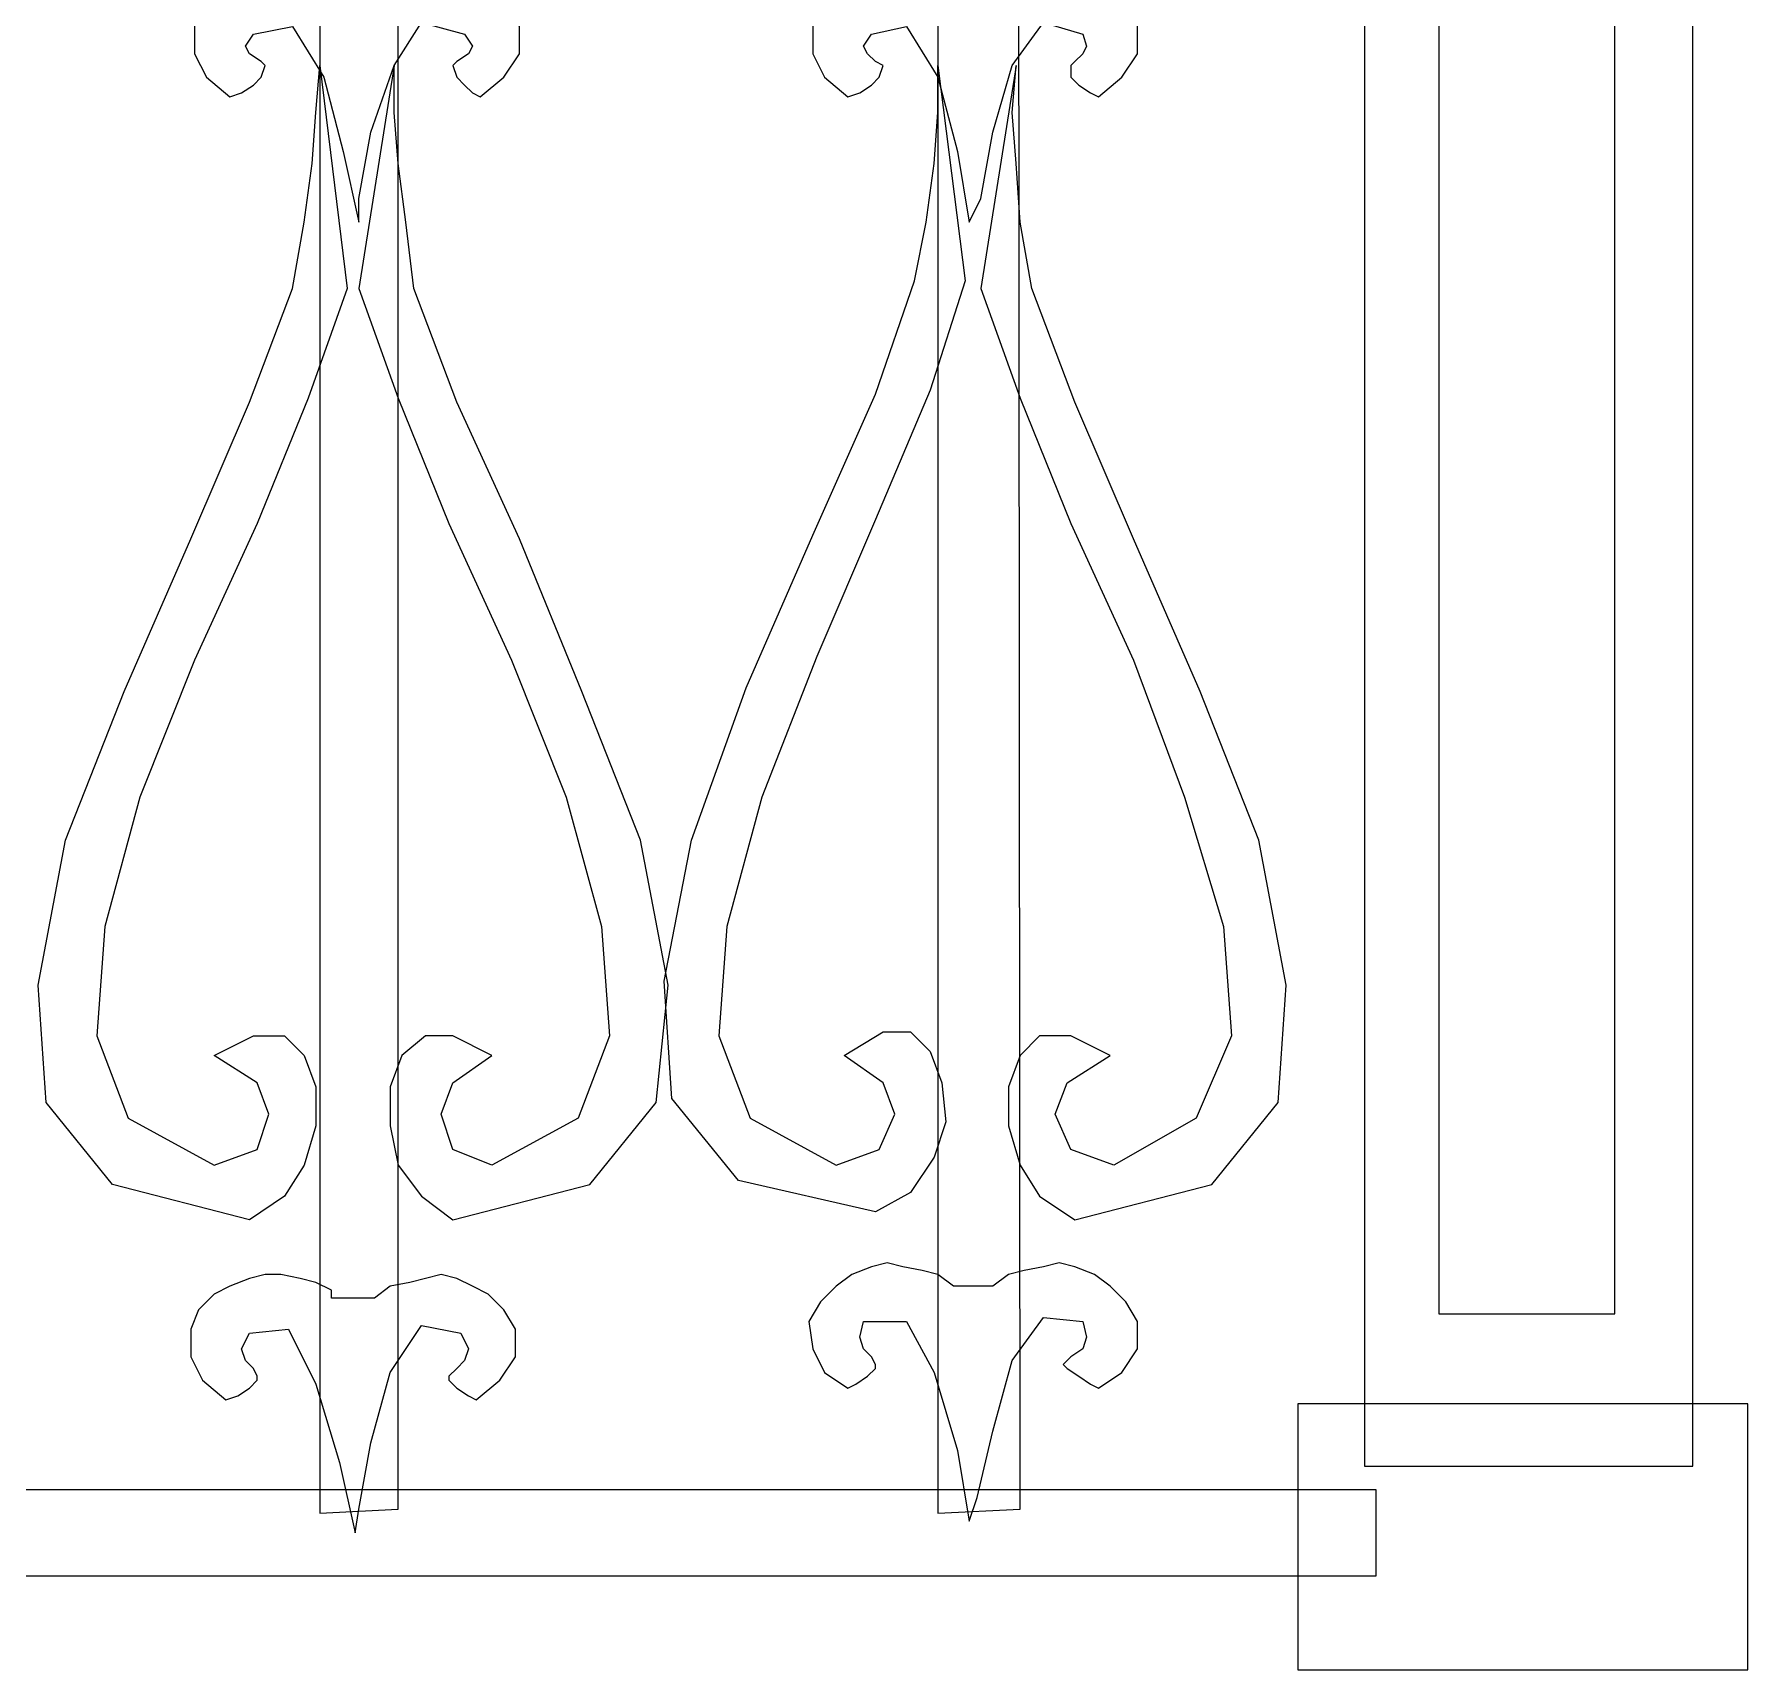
# Model space of a CAD drawing. Header units: centimetres. Extents: x -44.8 to 53, y -30.8 to 53.
# Drawn here: x 24.6 to 52.97, y -30.81 to -3.73 of the extents above; entities that cross this region are included whole.
import ezdxf

# ---------------------------------------------------------------- set-up
doc = ezdxf.new("R2010")
doc.units = ezdxf.units.CM
doc.header["$MEASUREMENT"] = 0
doc.layers.add('layer 1', color=7, linetype='Continuous')

msp = doc.modelspace()

# ---------------------------------------------------------------- linework, layer by layer
at = {"layer": 'layer 1', "color": 156}
for points, knots in [([(29.32729, -28.21475), (29.32729, -28.21475), (29.32729, 51.52764), (29.32729, 51.52764), (29.32729, 51.52764), (29.32729, 51.52764), (30.62286, 51.52764), (30.62286, 51.52764), (30.62286, 51.52764), (30.62286, 51.52764), (30.62286, -28.14997), (30.62286, -28.14997), (30.62286, -28.14997), (30.62286, -28.14997), (29.32729, -28.21475), (29.32729, -28.21475)], [0, 0, 0, 0, 0.25, 0.25, 0.25, 0.25, 0.5, 0.5, 0.5, 0.5, 0.75, 0.75, 0.75, 0.75, 1, 1, 1, 1]), ([(39.5623, -28.21475), (39.5623, -28.21475), (39.5623, 51.52764), (39.5623, 51.52764), (39.5623, 51.52764), (39.5623, 51.52764), (40.85787, 51.52764), (40.85787, 51.52764), (40.85787, 51.52764), (40.85787, 51.52764), (40.92265, -28.14997), (40.92265, -28.14997), (40.92265, -28.14997), (40.92265, -28.14997), (39.5623, -28.21475), (39.5623, -28.21475)], [0, 0, 0, 0, 0.25, 0.25, 0.25, 0.25, 0.5, 0.5, 0.5, 0.5, 0.75, 0.75, 0.75, 0.75, 1, 1, 1, 1]), ([(46.62316, 48.74216), (46.62316, 48.74216), (52.06456, 48.74216), (52.06456, 48.74216), (52.06456, 48.74216), (52.06456, 48.74216), (52.06456, -27.43741), (52.06456, -27.43741), (52.06456, -27.43741), (52.06456, -27.43741), (46.62316, -27.43741), (46.62316, -27.43741), (46.62316, -27.43741), (46.62316, -27.43741), (46.62316, 48.74216), (46.62316, 48.74216)], [0, 0, 0, 0, 0.25, 0.25, 0.25, 0.25, 0.5, 0.5, 0.5, 0.5, 0.75, 0.75, 0.75, 0.75, 1, 1, 1, 1]), ([(29.52162, -2.95112), (29.52162, -2.95112), (30.36374, -2.95112), (30.36374, -2.95112), (30.36374, -2.95112), (30.36374, -2.95112), (30.36374, -2.95112), (30.36374, -2.95112), (30.36374, -2.95112), (30.36374, -2.95112), (30.62286, -2.82156), (30.62286, -2.82156), (30.62286, -2.82156), (30.62286, -2.82156), (30.88197, -2.75678), (30.88197, -2.75678), (30.88197, -2.75678), (30.88197, -2.75678), (31.14109, -2.692), (31.14109, -2.692), (31.14109, -2.692), (31.14109, -2.692), (31.4002, -2.692), (31.4002, -2.692), (31.4002, -2.692), (31.4002, -2.692), (31.65932, -2.75678), (31.65932, -2.75678), (31.65932, -2.75678), (31.65932, -2.75678), (31.91843, -2.82156), (31.91843, -2.82156), (31.91843, -2.82156), (31.91843, -2.82156), (32.17754, -3.0159), (32.17754, -3.0159), (32.17754, -3.0159), (32.17754, -3.0159), (32.43666, -3.21023), (32.43666, -3.21023), (32.43666, -3.21023), (32.43666, -3.21023), (32.63099, -3.5989), (32.63099, -3.5989), (32.63099, -3.5989), (32.63099, -3.5989), (32.63099, -4.05235), (32.63099, -4.05235), (32.63099, -4.05235), (32.63099, -4.05235), (32.37188, -4.44103), (32.37188, -4.44103), (32.37188, -4.44103), (32.37188, -4.44103), (31.98321, -4.76492), (31.98321, -4.76492), (31.98321, -4.76492), (31.98321, -4.76492), (31.85365, -4.70014), (31.85365, -4.70014), (31.85365, -4.70014), (31.85365, -4.70014), (31.72409, -4.57058), (31.72409, -4.57058), (31.72409, -4.57058), (31.72409, -4.57058), (31.59454, -4.44103), (31.59454, -4.44103), (31.59454, -4.44103), (31.59454, -4.44103), (31.52976, -4.24669), (31.52976, -4.24669), (31.52976, -4.24669), (31.52976, -4.24669), (31.59454, -4.18191), (31.59454, -4.18191), (31.59454, -4.18191), (31.59454, -4.18191), (31.78887, -4.05235), (31.78887, -4.05235), (31.78887, -4.05235), (31.78887, -4.05235), (31.85365, -3.9228), (31.85365, -3.9228), (31.85365, -3.9228), (31.85365, -3.9228), (31.72409, -3.72846), (31.72409, -3.72846), (31.72409, -3.72846), (31.72409, -3.72846), (31.01153, -3.53413), (31.01153, -3.53413), (31.01153, -3.53413), (31.01153, -3.53413), (30.55808, -4.24669), (30.55808, -4.24669), (30.55808, -4.24669), (30.55808, -4.24669), (30.16941, -5.34792), (30.16941, -5.34792), (30.16941, -5.34792), (30.16941, -5.34792), (29.97507, -6.44916), (29.97507, -6.44916), (29.97507, -6.44916), (29.97507, -6.44916), (29.97507, -6.83783), (29.97507, -6.83783), (29.97507, -6.83783), (29.97507, -6.83783), (29.71596, -5.67182), (29.71596, -5.67182), (29.71596, -5.67182), (29.71596, -5.67182), (29.39207, -4.44103), (29.39207, -4.44103), (29.39207, -4.44103), (29.39207, -4.44103), (28.87384, -3.5989), (28.87384, -3.5989), (28.87384, -3.5989), (28.87384, -3.5989), (28.22605, -3.72846), (28.22605, -3.72846), (28.22605, -3.72846), (28.22605, -3.72846), (28.0965, -3.9228), (28.0965, -3.9228), (28.0965, -3.9228), (28.0965, -3.9228), (28.16127, -4.05235), (28.16127, -4.05235), (28.16127, -4.05235), (28.16127, -4.05235), (28.35561, -4.18191), (28.35561, -4.18191), (28.35561, -4.18191), (28.35561, -4.18191), (28.42039, -4.24669), (28.42039, -4.24669), (28.42039, -4.24669), (28.42039, -4.24669), (28.35561, -4.44103), (28.35561, -4.44103), (28.35561, -4.44103), (28.35561, -4.44103), (28.22605, -4.57058), (28.22605, -4.57058), (28.22605, -4.57058), (28.22605, -4.57058), (28.03172, -4.70014), (28.03172, -4.70014), (28.03172, -4.70014), (28.03172, -4.70014), (27.83738, -4.76492), (27.83738, -4.76492), (27.83738, -4.76492), (27.83738, -4.76492), (27.44871, -4.44103), (27.44871, -4.44103), (27.44871, -4.44103), (27.44871, -4.44103), (27.25437, -4.05235), (27.25437, -4.05235), (27.25437, -4.05235), (27.25437, -4.05235), (27.25437, -3.5989), (27.25437, -3.5989), (27.25437, -3.5989), (27.25437, -3.5989), (27.38393, -3.21023), (27.38393, -3.21023), (27.38393, -3.21023), (27.38393, -3.21023), (27.64305, -3.0159), (27.64305, -3.0159), (27.64305, -3.0159), (27.64305, -3.0159), (27.96694, -2.82156), (27.96694, -2.82156), (27.96694, -2.82156), (27.96694, -2.82156), (28.22605, -2.75678), (28.22605, -2.75678), (28.22605, -2.75678), (28.22605, -2.75678), (28.48517, -2.692), (28.48517, -2.692), (28.48517, -2.692), (28.48517, -2.692), (28.74428, -2.692), (28.74428, -2.692), (28.74428, -2.692), (28.74428, -2.692), (29.00339, -2.75678), (29.00339, -2.75678), (29.00339, -2.75678), (29.00339, -2.75678), (29.26251, -2.82156), (29.26251, -2.82156), (29.26251, -2.82156), (29.26251, -2.82156), (29.52162, -2.95112), (29.52162, -2.95112), (29.52162, -2.95112), (29.52162, -2.95112), (29.52162, -2.95112), (29.52162, -2.95112)], [0, 0, 0, 0, 0.01923077, 0.01923077, 0.01923077, 0.01923077, 0.03846154, 0.03846154, 0.03846154, 0.03846154, 0.05769231, 0.05769231, 0.05769231, 0.05769231, 0.07692308, 0.07692308, 0.07692308, 0.07692308, 0.09615385, 0.09615385, 0.09615385, 0.09615385, 0.11538462, 0.11538462, 0.11538462, 0.11538462, 0.13461538, 0.13461538, 0.13461538, 0.13461538, 0.15384615, 0.15384615, 0.15384615, 0.15384615, 0.17307692, 0.17307692, 0.17307692, 0.17307692, 0.19230769, 0.19230769, 0.19230769, 0.19230769, 0.21153846, 0.21153846, 0.21153846, 0.21153846, 0.23076923, 0.23076923, 0.23076923, 0.23076923, 0.25, 0.25, 0.25, 0.25, 0.26923077, 0.26923077, 0.26923077, 0.26923077, 0.28846154, 0.28846154, 0.28846154, 0.28846154, 0.30769231, 0.30769231, 0.30769231, 0.30769231, 0.32692308, 0.32692308, 0.32692308, 0.32692308, 0.34615385, 0.34615385, 0.34615385, 0.34615385, 0.36538462, 0.36538462, 0.36538462, 0.36538462, 0.38461538, 0.38461538, 0.38461538, 0.38461538, 0.40384615, 0.40384615, 0.40384615, 0.40384615, 0.42307692, 0.42307692, 0.42307692, 0.42307692, 0.44230769, 0.44230769, 0.44230769, 0.44230769, 0.46153846, 0.46153846, 0.46153846, 0.46153846, 0.48076923, 0.48076923, 0.48076923, 0.48076923, 0.5, 0.5, 0.5, 0.5, 0.51923077, 0.51923077, 0.51923077, 0.51923077, 0.53846154, 0.53846154, 0.53846154, 0.53846154, 0.55769231, 0.55769231, 0.55769231, 0.55769231, 0.57692308, 0.57692308, 0.57692308, 0.57692308, 0.59615385, 0.59615385, 0.59615385, 0.59615385, 0.61538462, 0.61538462, 0.61538462, 0.61538462, 0.63461538, 0.63461538, 0.63461538, 0.63461538, 0.65384615, 0.65384615, 0.65384615, 0.65384615, 0.67307692, 0.67307692, 0.67307692, 0.67307692, 0.69230769, 0.69230769, 0.69230769, 0.69230769, 0.71153846, 0.71153846, 0.71153846, 0.71153846, 0.73076923, 0.73076923, 0.73076923, 0.73076923, 0.75, 0.75, 0.75, 0.75, 0.76923077, 0.76923077, 0.76923077, 0.76923077, 0.78846154, 0.78846154, 0.78846154, 0.78846154, 0.80769231, 0.80769231, 0.80769231, 0.80769231, 0.82692308, 0.82692308, 0.82692308, 0.82692308, 0.84615385, 0.84615385, 0.84615385, 0.84615385, 0.86538462, 0.86538462, 0.86538462, 0.86538462, 0.88461538, 0.88461538, 0.88461538, 0.88461538, 0.90384615, 0.90384615, 0.90384615, 0.90384615, 0.92307692, 0.92307692, 0.92307692, 0.92307692, 0.94230769, 0.94230769, 0.94230769, 0.94230769, 0.96153846, 0.96153846, 0.96153846, 0.96153846, 0.98076923, 0.98076923, 0.98076923, 0.98076923, 1, 1, 1, 1]), ([(39.82141, -2.95112), (39.82141, -2.95112), (40.53398, -2.95112), (40.53398, -2.95112), (40.53398, -2.95112), (40.53398, -2.95112), (40.53398, -2.95112), (40.53398, -2.95112), (40.53398, -2.95112), (40.53398, -2.95112), (40.79309, -2.82156), (40.79309, -2.82156), (40.79309, -2.82156), (40.79309, -2.82156), (41.11698, -2.75678), (41.11698, -2.75678), (41.11698, -2.75678), (41.11698, -2.75678), (41.3761, -2.692), (41.3761, -2.692), (41.3761, -2.692), (41.3761, -2.692), (41.63521, -2.692), (41.63521, -2.692), (41.63521, -2.692), (41.63521, -2.692), (41.89433, -2.75678), (41.89433, -2.75678), (41.89433, -2.75678), (41.89433, -2.75678), (42.15344, -2.82156), (42.15344, -2.82156), (42.15344, -2.82156), (42.15344, -2.82156), (42.41255, -3.0159), (42.41255, -3.0159), (42.41255, -3.0159), (42.41255, -3.0159), (42.67167, -3.21023), (42.67167, -3.21023), (42.67167, -3.21023), (42.67167, -3.21023), (42.866, -3.5989), (42.866, -3.5989), (42.866, -3.5989), (42.866, -3.5989), (42.866, -4.05235), (42.866, -4.05235), (42.866, -4.05235), (42.866, -4.05235), (42.60689, -4.44103), (42.60689, -4.44103), (42.60689, -4.44103), (42.60689, -4.44103), (42.21822, -4.76492), (42.21822, -4.76492), (42.21822, -4.76492), (42.21822, -4.76492), (42.08866, -4.70014), (42.08866, -4.70014), (42.08866, -4.70014), (42.08866, -4.70014), (41.89433, -4.57058), (41.89433, -4.57058), (41.89433, -4.57058), (41.89433, -4.57058), (41.76477, -4.44103), (41.76477, -4.44103), (41.76477, -4.44103), (41.76477, -4.44103), (41.76477, -4.24669), (41.76477, -4.24669), (41.76477, -4.24669), (41.76477, -4.24669), (41.82955, -4.18191), (41.82955, -4.18191), (41.82955, -4.18191), (41.82955, -4.18191), (41.9591, -4.05235), (41.9591, -4.05235), (41.9591, -4.05235), (41.9591, -4.05235), (42.02388, -3.9228), (42.02388, -3.9228), (42.02388, -3.9228), (42.02388, -3.9228), (41.9591, -3.72846), (41.9591, -3.72846), (41.9591, -3.72846), (41.9591, -3.72846), (41.31132, -3.53413), (41.31132, -3.53413), (41.31132, -3.53413), (41.31132, -3.53413), (40.79309, -4.24669), (40.79309, -4.24669), (40.79309, -4.24669), (40.79309, -4.24669), (40.4692, -5.34792), (40.4692, -5.34792), (40.4692, -5.34792), (40.4692, -5.34792), (40.27486, -6.44916), (40.27486, -6.44916), (40.27486, -6.44916), (40.27486, -6.44916), (40.08053, -6.83783), (40.08053, -6.83783), (40.08053, -6.83783), (40.08053, -6.83783), (39.88619, -5.67182), (39.88619, -5.67182), (39.88619, -5.67182), (39.88619, -5.67182), (39.5623, -4.44103), (39.5623, -4.44103), (39.5623, -4.44103), (39.5623, -4.44103), (39.04407, -3.5989), (39.04407, -3.5989), (39.04407, -3.5989), (39.04407, -3.5989), (38.46106, -3.72846), (38.46106, -3.72846), (38.46106, -3.72846), (38.46106, -3.72846), (38.33151, -3.9228), (38.33151, -3.9228), (38.33151, -3.9228), (38.33151, -3.9228), (38.39628, -4.05235), (38.39628, -4.05235), (38.39628, -4.05235), (38.39628, -4.05235), (38.52584, -4.18191), (38.52584, -4.18191), (38.52584, -4.18191), (38.52584, -4.18191), (38.6554, -4.24669), (38.6554, -4.24669), (38.6554, -4.24669), (38.6554, -4.24669), (38.59062, -4.44103), (38.59062, -4.44103), (38.59062, -4.44103), (38.59062, -4.44103), (38.46106, -4.57058), (38.46106, -4.57058), (38.46106, -4.57058), (38.46106, -4.57058), (38.26673, -4.70014), (38.26673, -4.70014), (38.26673, -4.70014), (38.26673, -4.70014), (38.07239, -4.76492), (38.07239, -4.76492), (38.07239, -4.76492), (38.07239, -4.76492), (37.68372, -4.44103), (37.68372, -4.44103), (37.68372, -4.44103), (37.68372, -4.44103), (37.48938, -4.05235), (37.48938, -4.05235), (37.48938, -4.05235), (37.48938, -4.05235), (37.48938, -3.5989), (37.48938, -3.5989), (37.48938, -3.5989), (37.48938, -3.5989), (37.61894, -3.21023), (37.61894, -3.21023), (37.61894, -3.21023), (37.61894, -3.21023), (37.87806, -3.0159), (37.87806, -3.0159), (37.87806, -3.0159), (37.87806, -3.0159), (38.13717, -2.82156), (38.13717, -2.82156), (38.13717, -2.82156), (38.13717, -2.82156), (38.46106, -2.75678), (38.46106, -2.75678), (38.46106, -2.75678), (38.46106, -2.75678), (38.72018, -2.692), (38.72018, -2.692), (38.72018, -2.692), (38.72018, -2.692), (38.97929, -2.692), (38.97929, -2.692), (38.97929, -2.692), (38.97929, -2.692), (39.30318, -2.75678), (39.30318, -2.75678), (39.30318, -2.75678), (39.30318, -2.75678), (39.5623, -2.82156), (39.5623, -2.82156), (39.5623, -2.82156), (39.5623, -2.82156), (39.82141, -2.95112), (39.82141, -2.95112), (39.82141, -2.95112), (39.82141, -2.95112), (39.82141, -2.95112), (39.82141, -2.95112)], [0, 0, 0, 0, 0.01923077, 0.01923077, 0.01923077, 0.01923077, 0.03846154, 0.03846154, 0.03846154, 0.03846154, 0.05769231, 0.05769231, 0.05769231, 0.05769231, 0.07692308, 0.07692308, 0.07692308, 0.07692308, 0.09615385, 0.09615385, 0.09615385, 0.09615385, 0.11538462, 0.11538462, 0.11538462, 0.11538462, 0.13461538, 0.13461538, 0.13461538, 0.13461538, 0.15384615, 0.15384615, 0.15384615, 0.15384615, 0.17307692, 0.17307692, 0.17307692, 0.17307692, 0.19230769, 0.19230769, 0.19230769, 0.19230769, 0.21153846, 0.21153846, 0.21153846, 0.21153846, 0.23076923, 0.23076923, 0.23076923, 0.23076923, 0.25, 0.25, 0.25, 0.25, 0.26923077, 0.26923077, 0.26923077, 0.26923077, 0.28846154, 0.28846154, 0.28846154, 0.28846154, 0.30769231, 0.30769231, 0.30769231, 0.30769231, 0.32692308, 0.32692308, 0.32692308, 0.32692308, 0.34615385, 0.34615385, 0.34615385, 0.34615385, 0.36538462, 0.36538462, 0.36538462, 0.36538462, 0.38461538, 0.38461538, 0.38461538, 0.38461538, 0.40384615, 0.40384615, 0.40384615, 0.40384615, 0.42307692, 0.42307692, 0.42307692, 0.42307692, 0.44230769, 0.44230769, 0.44230769, 0.44230769, 0.46153846, 0.46153846, 0.46153846, 0.46153846, 0.48076923, 0.48076923, 0.48076923, 0.48076923, 0.5, 0.5, 0.5, 0.5, 0.51923077, 0.51923077, 0.51923077, 0.51923077, 0.53846154, 0.53846154, 0.53846154, 0.53846154, 0.55769231, 0.55769231, 0.55769231, 0.55769231, 0.57692308, 0.57692308, 0.57692308, 0.57692308, 0.59615385, 0.59615385, 0.59615385, 0.59615385, 0.61538462, 0.61538462, 0.61538462, 0.61538462, 0.63461538, 0.63461538, 0.63461538, 0.63461538, 0.65384615, 0.65384615, 0.65384615, 0.65384615, 0.67307692, 0.67307692, 0.67307692, 0.67307692, 0.69230769, 0.69230769, 0.69230769, 0.69230769, 0.71153846, 0.71153846, 0.71153846, 0.71153846, 0.73076923, 0.73076923, 0.73076923, 0.73076923, 0.75, 0.75, 0.75, 0.75, 0.76923077, 0.76923077, 0.76923077, 0.76923077, 0.78846154, 0.78846154, 0.78846154, 0.78846154, 0.80769231, 0.80769231, 0.80769231, 0.80769231, 0.82692308, 0.82692308, 0.82692308, 0.82692308, 0.84615385, 0.84615385, 0.84615385, 0.84615385, 0.86538462, 0.86538462, 0.86538462, 0.86538462, 0.88461538, 0.88461538, 0.88461538, 0.88461538, 0.90384615, 0.90384615, 0.90384615, 0.90384615, 0.92307692, 0.92307692, 0.92307692, 0.92307692, 0.94230769, 0.94230769, 0.94230769, 0.94230769, 0.96153846, 0.96153846, 0.96153846, 0.96153846, 0.98076923, 0.98076923, 0.98076923, 0.98076923, 1, 1, 1, 1]), ([(29.32729, -4.24669), (29.32729, -4.24669), (29.26251, -5.02403), (29.26251, -5.02403), (29.26251, -5.02403), (29.26251, -5.02403), (29.19773, -5.86615), (29.19773, -5.86615), (29.19773, -5.86615), (29.19773, -5.86615), (29.06817, -6.83783), (29.06817, -6.83783), (29.06817, -6.83783), (29.06817, -6.83783), (28.87384, -7.93907), (28.87384, -7.93907), (28.87384, -7.93907), (28.87384, -7.93907), (28.16127, -9.81764), (28.16127, -9.81764), (28.16127, -9.81764), (28.16127, -9.81764), (27.1896, -12.08489), (27.1896, -12.08489), (27.1896, -12.08489), (27.1896, -12.08489), (26.08836, -14.61126), (26.08836, -14.61126), (26.08836, -14.61126), (26.08836, -14.61126), (25.11668, -17.07284), (25.11668, -17.07284), (25.11668, -17.07284), (25.11668, -17.07284), (24.66323, -19.46965), (24.66323, -19.46965), (24.66323, -19.46965), (24.66323, -19.46965), (24.79279, -21.413), (24.79279, -21.413), (24.79279, -21.413), (24.79279, -21.413), (25.89402, -22.77335), (25.89402, -22.77335), (25.89402, -22.77335), (25.89402, -22.77335), (28.16127, -23.35636), (28.16127, -23.35636), (28.16127, -23.35636), (28.16127, -23.35636), (28.74428, -22.96769), (28.74428, -22.96769), (28.74428, -22.96769), (28.74428, -22.96769), (29.06817, -22.44946), (29.06817, -22.44946), (29.06817, -22.44946), (29.06817, -22.44946), (29.26251, -21.80168), (29.26251, -21.80168), (29.26251, -21.80168), (29.26251, -21.80168), (29.26251, -21.15389), (29.26251, -21.15389), (29.26251, -21.15389), (29.26251, -21.15389), (29.06817, -20.63566), (29.06817, -20.63566), (29.06817, -20.63566), (29.06817, -20.63566), (28.74428, -20.31177), (28.74428, -20.31177), (28.74428, -20.31177), (28.74428, -20.31177), (28.22605, -20.31177), (28.22605, -20.31177), (28.22605, -20.31177), (28.22605, -20.31177), (27.57827, -20.63566), (27.57827, -20.63566), (27.57827, -20.63566), (27.57827, -20.63566), (28.29083, -21.08911), (28.29083, -21.08911), (28.29083, -21.08911), (28.29083, -21.08911), (28.48517, -21.60734), (28.48517, -21.60734), (28.48517, -21.60734), (28.48517, -21.60734), (28.29083, -22.19035), (28.29083, -22.19035), (28.29083, -22.19035), (28.29083, -22.19035), (27.57827, -22.44946), (27.57827, -22.44946), (27.57827, -22.44946), (27.57827, -22.44946), (26.15314, -21.67212), (26.15314, -21.67212), (26.15314, -21.67212), (26.15314, -21.67212), (25.63491, -20.31177), (25.63491, -20.31177), (25.63491, -20.31177), (25.63491, -20.31177), (25.76447, -18.49797), (25.76447, -18.49797), (25.76447, -18.49797), (25.76447, -18.49797), (26.34747, -16.36028), (26.34747, -16.36028), (26.34747, -16.36028), (26.34747, -16.36028), (27.25437, -14.09303), (27.25437, -14.09303), (27.25437, -14.09303), (27.25437, -14.09303), (28.29083, -11.82578), (28.29083, -11.82578), (28.29083, -11.82578), (28.29083, -11.82578), (29.13295, -9.75287), (29.13295, -9.75287), (29.13295, -9.75287), (29.13295, -9.75287), (29.78074, -7.93907), (29.78074, -7.93907), (29.78074, -7.93907), (29.78074, -7.93907), (29.32729, -4.24669), (29.32729, -4.24669)], [0, 0, 0, 0, 0.03030303, 0.03030303, 0.03030303, 0.03030303, 0.06060606, 0.06060606, 0.06060606, 0.06060606, 0.09090909, 0.09090909, 0.09090909, 0.09090909, 0.12121212, 0.12121212, 0.12121212, 0.12121212, 0.15151515, 0.15151515, 0.15151515, 0.15151515, 0.18181818, 0.18181818, 0.18181818, 0.18181818, 0.21212121, 0.21212121, 0.21212121, 0.21212121, 0.24242424, 0.24242424, 0.24242424, 0.24242424, 0.27272727, 0.27272727, 0.27272727, 0.27272727, 0.3030303, 0.3030303, 0.3030303, 0.3030303, 0.33333333, 0.33333333, 0.33333333, 0.33333333, 0.36363636, 0.36363636, 0.36363636, 0.36363636, 0.39393939, 0.39393939, 0.39393939, 0.39393939, 0.42424242, 0.42424242, 0.42424242, 0.42424242, 0.45454545, 0.45454545, 0.45454545, 0.45454545, 0.48484848, 0.48484848, 0.48484848, 0.48484848, 0.51515152, 0.51515152, 0.51515152, 0.51515152, 0.54545455, 0.54545455, 0.54545455, 0.54545455, 0.57575758, 0.57575758, 0.57575758, 0.57575758, 0.60606061, 0.60606061, 0.60606061, 0.60606061, 0.63636364, 0.63636364, 0.63636364, 0.63636364, 0.66666667, 0.66666667, 0.66666667, 0.66666667, 0.6969697, 0.6969697, 0.6969697, 0.6969697, 0.72727273, 0.72727273, 0.72727273, 0.72727273, 0.75757576, 0.75757576, 0.75757576, 0.75757576, 0.78787879, 0.78787879, 0.78787879, 0.78787879, 0.81818182, 0.81818182, 0.81818182, 0.81818182, 0.84848485, 0.84848485, 0.84848485, 0.84848485, 0.87878788, 0.87878788, 0.87878788, 0.87878788, 0.90909091, 0.90909091, 0.90909091, 0.90909091, 0.93939394, 0.93939394, 0.93939394, 0.93939394, 0.96969697, 0.96969697, 0.96969697, 0.96969697, 1, 1, 1, 1]), ([(30.55808, -4.24669), (30.55808, -4.24669), (30.55808, -5.02403), (30.55808, -5.02403), (30.55808, -5.02403), (30.55808, -5.02403), (30.62286, -5.86615), (30.62286, -5.86615), (30.62286, -5.86615), (30.62286, -5.86615), (30.75242, -6.83783), (30.75242, -6.83783), (30.75242, -6.83783), (30.75242, -6.83783), (30.88197, -7.93907), (30.88197, -7.93907), (30.88197, -7.93907), (30.88197, -7.93907), (31.59454, -9.81764), (31.59454, -9.81764), (31.59454, -9.81764), (31.59454, -9.81764), (32.63099, -12.08489), (32.63099, -12.08489), (32.63099, -12.08489), (32.63099, -12.08489), (33.66745, -14.61126), (33.66745, -14.61126), (33.66745, -14.61126), (33.66745, -14.61126), (34.63913, -17.07284), (34.63913, -17.07284), (34.63913, -17.07284), (34.63913, -17.07284), (35.09258, -19.46965), (35.09258, -19.46965), (35.09258, -19.46965), (35.09258, -19.46965), (34.89824, -21.413), (34.89824, -21.413), (34.89824, -21.413), (34.89824, -21.413), (33.79701, -22.77335), (33.79701, -22.77335), (33.79701, -22.77335), (33.79701, -22.77335), (31.52976, -23.35636), (31.52976, -23.35636), (31.52976, -23.35636), (31.52976, -23.35636), (31.01153, -22.96769), (31.01153, -22.96769), (31.01153, -22.96769), (31.01153, -22.96769), (30.62286, -22.44946), (30.62286, -22.44946), (30.62286, -22.44946), (30.62286, -22.44946), (30.4933, -21.80168), (30.4933, -21.80168), (30.4933, -21.80168), (30.4933, -21.80168), (30.4933, -21.15389), (30.4933, -21.15389), (30.4933, -21.15389), (30.4933, -21.15389), (30.68764, -20.63566), (30.68764, -20.63566), (30.68764, -20.63566), (30.68764, -20.63566), (31.07631, -20.31177), (31.07631, -20.31177), (31.07631, -20.31177), (31.07631, -20.31177), (31.52976, -20.31177), (31.52976, -20.31177), (31.52976, -20.31177), (31.52976, -20.31177), (32.17754, -20.63566), (32.17754, -20.63566), (32.17754, -20.63566), (32.17754, -20.63566), (31.52976, -21.08911), (31.52976, -21.08911), (31.52976, -21.08911), (31.52976, -21.08911), (31.33542, -21.60734), (31.33542, -21.60734), (31.33542, -21.60734), (31.33542, -21.60734), (31.52976, -22.19035), (31.52976, -22.19035), (31.52976, -22.19035), (31.52976, -22.19035), (32.17754, -22.44946), (32.17754, -22.44946), (32.17754, -22.44946), (32.17754, -22.44946), (33.60267, -21.67212), (33.60267, -21.67212), (33.60267, -21.67212), (33.60267, -21.67212), (34.1209, -20.31177), (34.1209, -20.31177), (34.1209, -20.31177), (34.1209, -20.31177), (33.99134, -18.49797), (33.99134, -18.49797), (33.99134, -18.49797), (33.99134, -18.49797), (33.40834, -16.36028), (33.40834, -16.36028), (33.40834, -16.36028), (33.40834, -16.36028), (32.50144, -14.09303), (32.50144, -14.09303), (32.50144, -14.09303), (32.50144, -14.09303), (31.46498, -11.82578), (31.46498, -11.82578), (31.46498, -11.82578), (31.46498, -11.82578), (30.62286, -9.75287), (30.62286, -9.75287), (30.62286, -9.75287), (30.62286, -9.75287), (29.97507, -7.93907), (29.97507, -7.93907), (29.97507, -7.93907), (29.97507, -7.93907), (30.55808, -4.24669), (30.55808, -4.24669)], [0, 0, 0, 0, 0.03030303, 0.03030303, 0.03030303, 0.03030303, 0.06060606, 0.06060606, 0.06060606, 0.06060606, 0.09090909, 0.09090909, 0.09090909, 0.09090909, 0.12121212, 0.12121212, 0.12121212, 0.12121212, 0.15151515, 0.15151515, 0.15151515, 0.15151515, 0.18181818, 0.18181818, 0.18181818, 0.18181818, 0.21212121, 0.21212121, 0.21212121, 0.21212121, 0.24242424, 0.24242424, 0.24242424, 0.24242424, 0.27272727, 0.27272727, 0.27272727, 0.27272727, 0.3030303, 0.3030303, 0.3030303, 0.3030303, 0.33333333, 0.33333333, 0.33333333, 0.33333333, 0.36363636, 0.36363636, 0.36363636, 0.36363636, 0.39393939, 0.39393939, 0.39393939, 0.39393939, 0.42424242, 0.42424242, 0.42424242, 0.42424242, 0.45454545, 0.45454545, 0.45454545, 0.45454545, 0.48484848, 0.48484848, 0.48484848, 0.48484848, 0.51515152, 0.51515152, 0.51515152, 0.51515152, 0.54545455, 0.54545455, 0.54545455, 0.54545455, 0.57575758, 0.57575758, 0.57575758, 0.57575758, 0.60606061, 0.60606061, 0.60606061, 0.60606061, 0.63636364, 0.63636364, 0.63636364, 0.63636364, 0.66666667, 0.66666667, 0.66666667, 0.66666667, 0.6969697, 0.6969697, 0.6969697, 0.6969697, 0.72727273, 0.72727273, 0.72727273, 0.72727273, 0.75757576, 0.75757576, 0.75757576, 0.75757576, 0.78787879, 0.78787879, 0.78787879, 0.78787879, 0.81818182, 0.81818182, 0.81818182, 0.81818182, 0.84848485, 0.84848485, 0.84848485, 0.84848485, 0.87878788, 0.87878788, 0.87878788, 0.87878788, 0.90909091, 0.90909091, 0.90909091, 0.90909091, 0.93939394, 0.93939394, 0.93939394, 0.93939394, 0.96969697, 0.96969697, 0.96969697, 0.96969697, 1, 1, 1, 1]), ([(39.5623, -4.24669), (39.5623, -4.24669), (39.5623, -5.02403), (39.5623, -5.02403), (39.5623, -5.02403), (39.5623, -5.02403), (39.49752, -5.86615), (39.49752, -5.86615), (39.49752, -5.86615), (39.49752, -5.86615), (39.36796, -6.83783), (39.36796, -6.83783), (39.36796, -6.83783), (39.36796, -6.83783), (39.17363, -7.80951), (39.17363, -7.80951), (39.17363, -7.80951), (39.17363, -7.80951), (38.52584, -9.68809), (38.52584, -9.68809), (38.52584, -9.68809), (38.52584, -9.68809), (37.48938, -12.02012), (37.48938, -12.02012), (37.48938, -12.02012), (37.48938, -12.02012), (36.38815, -14.54648), (36.38815, -14.54648), (36.38815, -14.54648), (36.38815, -14.54648), (35.48125, -17.07284), (35.48125, -17.07284), (35.48125, -17.07284), (35.48125, -17.07284), (35.0278, -19.40487), (35.0278, -19.40487), (35.0278, -19.40487), (35.0278, -19.40487), (35.15736, -21.34823), (35.15736, -21.34823), (35.15736, -21.34823), (35.15736, -21.34823), (36.25859, -22.70858), (36.25859, -22.70858), (36.25859, -22.70858), (36.25859, -22.70858), (38.52584, -23.2268), (38.52584, -23.2268), (38.52584, -23.2268), (38.52584, -23.2268), (39.10885, -22.90291), (39.10885, -22.90291), (39.10885, -22.90291), (39.10885, -22.90291), (39.49752, -22.3199), (39.49752, -22.3199), (39.49752, -22.3199), (39.49752, -22.3199), (39.69185, -21.7369), (39.69185, -21.7369), (39.69185, -21.7369), (39.69185, -21.7369), (39.62708, -21.08911), (39.62708, -21.08911), (39.62708, -21.08911), (39.62708, -21.08911), (39.43274, -20.57088), (39.43274, -20.57088), (39.43274, -20.57088), (39.43274, -20.57088), (39.10885, -20.24699), (39.10885, -20.24699), (39.10885, -20.24699), (39.10885, -20.24699), (38.6554, -20.24699), (38.6554, -20.24699), (38.6554, -20.24699), (38.6554, -20.24699), (38.00761, -20.63566), (38.00761, -20.63566), (38.00761, -20.63566), (38.00761, -20.63566), (38.6554, -21.08911), (38.6554, -21.08911), (38.6554, -21.08911), (38.6554, -21.08911), (38.84973, -21.60734), (38.84973, -21.60734), (38.84973, -21.60734), (38.84973, -21.60734), (38.59062, -22.19035), (38.59062, -22.19035), (38.59062, -22.19035), (38.59062, -22.19035), (37.87806, -22.44946), (37.87806, -22.44946), (37.87806, -22.44946), (37.87806, -22.44946), (36.45293, -21.67212), (36.45293, -21.67212), (36.45293, -21.67212), (36.45293, -21.67212), (35.9347, -20.31177), (35.9347, -20.31177), (35.9347, -20.31177), (35.9347, -20.31177), (36.06426, -18.49797), (36.06426, -18.49797), (36.06426, -18.49797), (36.06426, -18.49797), (36.64726, -16.36028), (36.64726, -16.36028), (36.64726, -16.36028), (36.64726, -16.36028), (37.55416, -14.02825), (37.55416, -14.02825), (37.55416, -14.02825), (37.55416, -14.02825), (38.52584, -11.761), (38.52584, -11.761), (38.52584, -11.761), (38.52584, -11.761), (39.43274, -9.62331), (39.43274, -9.62331), (39.43274, -9.62331), (39.43274, -9.62331), (40.01575, -7.80951), (40.01575, -7.80951), (40.01575, -7.80951), (40.01575, -7.80951), (39.5623, -4.24669), (39.5623, -4.24669)], [0, 0, 0, 0, 0.03030303, 0.03030303, 0.03030303, 0.03030303, 0.06060606, 0.06060606, 0.06060606, 0.06060606, 0.09090909, 0.09090909, 0.09090909, 0.09090909, 0.12121212, 0.12121212, 0.12121212, 0.12121212, 0.15151515, 0.15151515, 0.15151515, 0.15151515, 0.18181818, 0.18181818, 0.18181818, 0.18181818, 0.21212121, 0.21212121, 0.21212121, 0.21212121, 0.24242424, 0.24242424, 0.24242424, 0.24242424, 0.27272727, 0.27272727, 0.27272727, 0.27272727, 0.3030303, 0.3030303, 0.3030303, 0.3030303, 0.33333333, 0.33333333, 0.33333333, 0.33333333, 0.36363636, 0.36363636, 0.36363636, 0.36363636, 0.39393939, 0.39393939, 0.39393939, 0.39393939, 0.42424242, 0.42424242, 0.42424242, 0.42424242, 0.45454545, 0.45454545, 0.45454545, 0.45454545, 0.48484848, 0.48484848, 0.48484848, 0.48484848, 0.51515152, 0.51515152, 0.51515152, 0.51515152, 0.54545455, 0.54545455, 0.54545455, 0.54545455, 0.57575758, 0.57575758, 0.57575758, 0.57575758, 0.60606061, 0.60606061, 0.60606061, 0.60606061, 0.63636364, 0.63636364, 0.63636364, 0.63636364, 0.66666667, 0.66666667, 0.66666667, 0.66666667, 0.6969697, 0.6969697, 0.6969697, 0.6969697, 0.72727273, 0.72727273, 0.72727273, 0.72727273, 0.75757576, 0.75757576, 0.75757576, 0.75757576, 0.78787879, 0.78787879, 0.78787879, 0.78787879, 0.81818182, 0.81818182, 0.81818182, 0.81818182, 0.84848485, 0.84848485, 0.84848485, 0.84848485, 0.87878788, 0.87878788, 0.87878788, 0.87878788, 0.90909091, 0.90909091, 0.90909091, 0.90909091, 0.93939394, 0.93939394, 0.93939394, 0.93939394, 0.96969697, 0.96969697, 0.96969697, 0.96969697, 1, 1, 1, 1]), ([(40.85787, -4.24669), (40.85787, -4.24669), (40.79309, -5.02403), (40.79309, -5.02403), (40.79309, -5.02403), (40.79309, -5.02403), (40.85787, -5.86615), (40.85787, -5.86615), (40.85787, -5.86615), (40.85787, -5.86615), (40.92265, -6.83783), (40.92265, -6.83783), (40.92265, -6.83783), (40.92265, -6.83783), (41.11698, -7.93907), (41.11698, -7.93907), (41.11698, -7.93907), (41.11698, -7.93907), (41.82955, -9.81764), (41.82955, -9.81764), (41.82955, -9.81764), (41.82955, -9.81764), (42.80123, -12.08489), (42.80123, -12.08489), (42.80123, -12.08489), (42.80123, -12.08489), (43.90246, -14.61126), (43.90246, -14.61126), (43.90246, -14.61126), (43.90246, -14.61126), (44.87414, -17.07284), (44.87414, -17.07284), (44.87414, -17.07284), (44.87414, -17.07284), (45.32759, -19.46965), (45.32759, -19.46965), (45.32759, -19.46965), (45.32759, -19.46965), (45.19803, -21.413), (45.19803, -21.413), (45.19803, -21.413), (45.19803, -21.413), (44.0968, -22.77335), (44.0968, -22.77335), (44.0968, -22.77335), (44.0968, -22.77335), (41.82955, -23.35636), (41.82955, -23.35636), (41.82955, -23.35636), (41.82955, -23.35636), (41.24654, -22.96769), (41.24654, -22.96769), (41.24654, -22.96769), (41.24654, -22.96769), (40.92265, -22.44946), (40.92265, -22.44946), (40.92265, -22.44946), (40.92265, -22.44946), (40.72831, -21.80168), (40.72831, -21.80168), (40.72831, -21.80168), (40.72831, -21.80168), (40.72831, -21.15389), (40.72831, -21.15389), (40.72831, -21.15389), (40.72831, -21.15389), (40.92265, -20.63566), (40.92265, -20.63566), (40.92265, -20.63566), (40.92265, -20.63566), (41.24654, -20.31177), (41.24654, -20.31177), (41.24654, -20.31177), (41.24654, -20.31177), (41.76477, -20.31177), (41.76477, -20.31177), (41.76477, -20.31177), (41.76477, -20.31177), (42.41255, -20.63566), (42.41255, -20.63566), (42.41255, -20.63566), (42.41255, -20.63566), (41.69999, -21.08911), (41.69999, -21.08911), (41.69999, -21.08911), (41.69999, -21.08911), (41.50565, -21.60734), (41.50565, -21.60734), (41.50565, -21.60734), (41.50565, -21.60734), (41.76477, -22.19035), (41.76477, -22.19035), (41.76477, -22.19035), (41.76477, -22.19035), (42.47733, -22.44946), (42.47733, -22.44946), (42.47733, -22.44946), (42.47733, -22.44946), (43.83768, -21.67212), (43.83768, -21.67212), (43.83768, -21.67212), (43.83768, -21.67212), (44.42069, -20.31177), (44.42069, -20.31177), (44.42069, -20.31177), (44.42069, -20.31177), (44.29113, -18.49797), (44.29113, -18.49797), (44.29113, -18.49797), (44.29113, -18.49797), (43.64335, -16.36028), (43.64335, -16.36028), (43.64335, -16.36028), (43.64335, -16.36028), (42.80123, -14.09303), (42.80123, -14.09303), (42.80123, -14.09303), (42.80123, -14.09303), (41.76477, -11.82578), (41.76477, -11.82578), (41.76477, -11.82578), (41.76477, -11.82578), (40.92265, -9.75287), (40.92265, -9.75287), (40.92265, -9.75287), (40.92265, -9.75287), (40.27486, -7.93907), (40.27486, -7.93907), (40.27486, -7.93907), (40.27486, -7.93907), (40.85787, -4.24669), (40.85787, -4.24669)], [0, 0, 0, 0, 0.03030303, 0.03030303, 0.03030303, 0.03030303, 0.06060606, 0.06060606, 0.06060606, 0.06060606, 0.09090909, 0.09090909, 0.09090909, 0.09090909, 0.12121212, 0.12121212, 0.12121212, 0.12121212, 0.15151515, 0.15151515, 0.15151515, 0.15151515, 0.18181818, 0.18181818, 0.18181818, 0.18181818, 0.21212121, 0.21212121, 0.21212121, 0.21212121, 0.24242424, 0.24242424, 0.24242424, 0.24242424, 0.27272727, 0.27272727, 0.27272727, 0.27272727, 0.3030303, 0.3030303, 0.3030303, 0.3030303, 0.33333333, 0.33333333, 0.33333333, 0.33333333, 0.36363636, 0.36363636, 0.36363636, 0.36363636, 0.39393939, 0.39393939, 0.39393939, 0.39393939, 0.42424242, 0.42424242, 0.42424242, 0.42424242, 0.45454545, 0.45454545, 0.45454545, 0.45454545, 0.48484848, 0.48484848, 0.48484848, 0.48484848, 0.51515152, 0.51515152, 0.51515152, 0.51515152, 0.54545455, 0.54545455, 0.54545455, 0.54545455, 0.57575758, 0.57575758, 0.57575758, 0.57575758, 0.60606061, 0.60606061, 0.60606061, 0.60606061, 0.63636364, 0.63636364, 0.63636364, 0.63636364, 0.66666667, 0.66666667, 0.66666667, 0.66666667, 0.6969697, 0.6969697, 0.6969697, 0.6969697, 0.72727273, 0.72727273, 0.72727273, 0.72727273, 0.75757576, 0.75757576, 0.75757576, 0.75757576, 0.78787879, 0.78787879, 0.78787879, 0.78787879, 0.81818182, 0.81818182, 0.81818182, 0.81818182, 0.84848485, 0.84848485, 0.84848485, 0.84848485, 0.87878788, 0.87878788, 0.87878788, 0.87878788, 0.90909091, 0.90909091, 0.90909091, 0.90909091, 0.93939394, 0.93939394, 0.93939394, 0.93939394, 0.96969697, 0.96969697, 0.96969697, 0.96969697, 1, 1, 1, 1]), ([(39.82141, -24.4576), (39.82141, -24.4576), (40.4692, -24.4576), (40.4692, -24.4576), (40.4692, -24.4576), (40.4692, -24.4576), (40.4692, -24.4576), (40.4692, -24.4576), (40.4692, -24.4576), (40.4692, -24.4576), (40.72831, -24.26326), (40.72831, -24.26326), (40.72831, -24.26326), (40.72831, -24.26326), (40.98743, -24.19848), (40.98743, -24.19848), (40.98743, -24.19848), (40.98743, -24.19848), (41.31132, -24.1337), (41.31132, -24.1337), (41.31132, -24.1337), (41.31132, -24.1337), (41.57043, -24.06892), (41.57043, -24.06892), (41.57043, -24.06892), (41.57043, -24.06892), (41.82955, -24.1337), (41.82955, -24.1337), (41.82955, -24.1337), (41.82955, -24.1337), (42.15344, -24.26326), (42.15344, -24.26326), (42.15344, -24.26326), (42.15344, -24.26326), (42.41255, -24.4576), (42.41255, -24.4576), (42.41255, -24.4576), (42.41255, -24.4576), (42.67167, -24.71671), (42.67167, -24.71671), (42.67167, -24.71671), (42.67167, -24.71671), (42.866, -25.0406), (42.866, -25.0406), (42.866, -25.0406), (42.866, -25.0406), (42.866, -25.49405), (42.866, -25.49405), (42.866, -25.49405), (42.866, -25.49405), (42.60689, -25.88272), (42.60689, -25.88272), (42.60689, -25.88272), (42.60689, -25.88272), (42.21822, -26.14184), (42.21822, -26.14184), (42.21822, -26.14184), (42.21822, -26.14184), (42.08866, -26.07706), (42.08866, -26.07706), (42.08866, -26.07706), (42.08866, -26.07706), (41.89433, -25.9475), (41.89433, -25.9475), (41.89433, -25.9475), (41.89433, -25.9475), (41.69999, -25.81795), (41.69999, -25.81795), (41.69999, -25.81795), (41.69999, -25.81795), (41.63521, -25.75317), (41.63521, -25.75317), (41.63521, -25.75317), (41.63521, -25.75317), (41.76477, -25.62361), (41.76477, -25.62361), (41.76477, -25.62361), (41.76477, -25.62361), (41.9591, -25.49405), (41.9591, -25.49405), (41.9591, -25.49405), (41.9591, -25.49405), (42.02388, -25.29972), (42.02388, -25.29972), (42.02388, -25.29972), (42.02388, -25.29972), (41.9591, -25.0406), (41.9591, -25.0406), (41.9591, -25.0406), (41.9591, -25.0406), (41.31132, -24.97582), (41.31132, -24.97582), (41.31132, -24.97582), (41.31132, -24.97582), (40.79309, -25.68839), (40.79309, -25.68839), (40.79309, -25.68839), (40.79309, -25.68839), (40.4692, -26.8544), (40.4692, -26.8544), (40.4692, -26.8544), (40.4692, -26.8544), (40.21008, -27.95564), (40.21008, -27.95564), (40.21008, -27.95564), (40.21008, -27.95564), (40.08053, -28.34431), (40.08053, -28.34431), (40.08053, -28.34431), (40.08053, -28.34431), (39.88619, -27.1783), (39.88619, -27.1783), (39.88619, -27.1783), (39.88619, -27.1783), (39.49752, -25.88272), (39.49752, -25.88272), (39.49752, -25.88272), (39.49752, -25.88272), (39.04407, -25.0406), (39.04407, -25.0406), (39.04407, -25.0406), (39.04407, -25.0406), (38.33151, -25.0406), (38.33151, -25.0406), (38.33151, -25.0406), (38.33151, -25.0406), (38.26673, -25.29972), (38.26673, -25.29972), (38.26673, -25.29972), (38.26673, -25.29972), (38.33151, -25.49405), (38.33151, -25.49405), (38.33151, -25.49405), (38.33151, -25.49405), (38.46106, -25.62361), (38.46106, -25.62361), (38.46106, -25.62361), (38.46106, -25.62361), (38.52584, -25.75317), (38.52584, -25.75317), (38.52584, -25.75317), (38.52584, -25.75317), (38.52584, -25.81795), (38.52584, -25.81795), (38.52584, -25.81795), (38.52584, -25.81795), (38.39628, -25.9475), (38.39628, -25.9475), (38.39628, -25.9475), (38.39628, -25.9475), (38.20195, -26.07706), (38.20195, -26.07706), (38.20195, -26.07706), (38.20195, -26.07706), (38.07239, -26.14184), (38.07239, -26.14184), (38.07239, -26.14184), (38.07239, -26.14184), (37.68372, -25.88272), (37.68372, -25.88272), (37.68372, -25.88272), (37.68372, -25.88272), (37.48938, -25.49405), (37.48938, -25.49405), (37.48938, -25.49405), (37.48938, -25.49405), (37.42461, -25.0406), (37.42461, -25.0406), (37.42461, -25.0406), (37.42461, -25.0406), (37.61894, -24.71671), (37.61894, -24.71671), (37.61894, -24.71671), (37.61894, -24.71671), (37.87806, -24.4576), (37.87806, -24.4576), (37.87806, -24.4576), (37.87806, -24.4576), (38.13717, -24.26326), (38.13717, -24.26326), (38.13717, -24.26326), (38.13717, -24.26326), (38.46106, -24.1337), (38.46106, -24.1337), (38.46106, -24.1337), (38.46106, -24.1337), (38.72018, -24.06892), (38.72018, -24.06892), (38.72018, -24.06892), (38.72018, -24.06892), (38.97929, -24.1337), (38.97929, -24.1337), (38.97929, -24.1337), (38.97929, -24.1337), (39.30318, -24.19848), (39.30318, -24.19848), (39.30318, -24.19848), (39.30318, -24.19848), (39.5623, -24.26326), (39.5623, -24.26326), (39.5623, -24.26326), (39.5623, -24.26326), (39.82141, -24.4576), (39.82141, -24.4576), (39.82141, -24.4576), (39.82141, -24.4576), (39.82141, -24.4576), (39.82141, -24.4576)], [0, 0, 0, 0, 0.01923077, 0.01923077, 0.01923077, 0.01923077, 0.03846154, 0.03846154, 0.03846154, 0.03846154, 0.05769231, 0.05769231, 0.05769231, 0.05769231, 0.07692308, 0.07692308, 0.07692308, 0.07692308, 0.09615385, 0.09615385, 0.09615385, 0.09615385, 0.11538462, 0.11538462, 0.11538462, 0.11538462, 0.13461538, 0.13461538, 0.13461538, 0.13461538, 0.15384615, 0.15384615, 0.15384615, 0.15384615, 0.17307692, 0.17307692, 0.17307692, 0.17307692, 0.19230769, 0.19230769, 0.19230769, 0.19230769, 0.21153846, 0.21153846, 0.21153846, 0.21153846, 0.23076923, 0.23076923, 0.23076923, 0.23076923, 0.25, 0.25, 0.25, 0.25, 0.26923077, 0.26923077, 0.26923077, 0.26923077, 0.28846154, 0.28846154, 0.28846154, 0.28846154, 0.30769231, 0.30769231, 0.30769231, 0.30769231, 0.32692308, 0.32692308, 0.32692308, 0.32692308, 0.34615385, 0.34615385, 0.34615385, 0.34615385, 0.36538462, 0.36538462, 0.36538462, 0.36538462, 0.38461538, 0.38461538, 0.38461538, 0.38461538, 0.40384615, 0.40384615, 0.40384615, 0.40384615, 0.42307692, 0.42307692, 0.42307692, 0.42307692, 0.44230769, 0.44230769, 0.44230769, 0.44230769, 0.46153846, 0.46153846, 0.46153846, 0.46153846, 0.48076923, 0.48076923, 0.48076923, 0.48076923, 0.5, 0.5, 0.5, 0.5, 0.51923077, 0.51923077, 0.51923077, 0.51923077, 0.53846154, 0.53846154, 0.53846154, 0.53846154, 0.55769231, 0.55769231, 0.55769231, 0.55769231, 0.57692308, 0.57692308, 0.57692308, 0.57692308, 0.59615385, 0.59615385, 0.59615385, 0.59615385, 0.61538462, 0.61538462, 0.61538462, 0.61538462, 0.63461538, 0.63461538, 0.63461538, 0.63461538, 0.65384615, 0.65384615, 0.65384615, 0.65384615, 0.67307692, 0.67307692, 0.67307692, 0.67307692, 0.69230769, 0.69230769, 0.69230769, 0.69230769, 0.71153846, 0.71153846, 0.71153846, 0.71153846, 0.73076923, 0.73076923, 0.73076923, 0.73076923, 0.75, 0.75, 0.75, 0.75, 0.76923077, 0.76923077, 0.76923077, 0.76923077, 0.78846154, 0.78846154, 0.78846154, 0.78846154, 0.80769231, 0.80769231, 0.80769231, 0.80769231, 0.82692308, 0.82692308, 0.82692308, 0.82692308, 0.84615385, 0.84615385, 0.84615385, 0.84615385, 0.86538462, 0.86538462, 0.86538462, 0.86538462, 0.88461538, 0.88461538, 0.88461538, 0.88461538, 0.90384615, 0.90384615, 0.90384615, 0.90384615, 0.92307692, 0.92307692, 0.92307692, 0.92307692, 0.94230769, 0.94230769, 0.94230769, 0.94230769, 0.96153846, 0.96153846, 0.96153846, 0.96153846, 0.98076923, 0.98076923, 0.98076923, 0.98076923, 1, 1, 1, 1]), ([(29.52162, -24.65193), (29.52162, -24.65193), (30.23419, -24.65193), (30.23419, -24.65193), (30.23419, -24.65193), (30.23419, -24.65193), (30.23419, -24.65193), (30.23419, -24.65193), (30.23419, -24.65193), (30.23419, -24.65193), (30.4933, -24.4576), (30.4933, -24.4576), (30.4933, -24.4576), (30.4933, -24.4576), (30.81719, -24.39282), (30.81719, -24.39282), (30.81719, -24.39282), (30.81719, -24.39282), (31.07631, -24.32804), (31.07631, -24.32804), (31.07631, -24.32804), (31.07631, -24.32804), (31.33542, -24.26326), (31.33542, -24.26326), (31.33542, -24.26326), (31.33542, -24.26326), (31.59454, -24.32804), (31.59454, -24.32804), (31.59454, -24.32804), (31.59454, -24.32804), (31.85365, -24.4576), (31.85365, -24.4576), (31.85365, -24.4576), (31.85365, -24.4576), (32.11276, -24.58715), (32.11276, -24.58715), (32.11276, -24.58715), (32.11276, -24.58715), (32.37188, -24.84627), (32.37188, -24.84627), (32.37188, -24.84627), (32.37188, -24.84627), (32.56621, -25.17016), (32.56621, -25.17016), (32.56621, -25.17016), (32.56621, -25.17016), (32.56621, -25.62361), (32.56621, -25.62361), (32.56621, -25.62361), (32.56621, -25.62361), (32.3071, -26.01228), (32.3071, -26.01228), (32.3071, -26.01228), (32.3071, -26.01228), (31.91843, -26.33617), (31.91843, -26.33617), (31.91843, -26.33617), (31.91843, -26.33617), (31.78887, -26.2714), (31.78887, -26.2714), (31.78887, -26.2714), (31.78887, -26.2714), (31.59454, -26.14184), (31.59454, -26.14184), (31.59454, -26.14184), (31.59454, -26.14184), (31.46498, -26.01228), (31.46498, -26.01228), (31.46498, -26.01228), (31.46498, -26.01228), (31.46498, -25.9475), (31.46498, -25.9475), (31.46498, -25.9475), (31.46498, -25.9475), (31.59454, -25.81795), (31.59454, -25.81795), (31.59454, -25.81795), (31.59454, -25.81795), (31.72409, -25.68839), (31.72409, -25.68839), (31.72409, -25.68839), (31.72409, -25.68839), (31.78887, -25.49405), (31.78887, -25.49405), (31.78887, -25.49405), (31.78887, -25.49405), (31.65932, -25.23494), (31.65932, -25.23494), (31.65932, -25.23494), (31.65932, -25.23494), (31.01153, -25.10538), (31.01153, -25.10538), (31.01153, -25.10538), (31.01153, -25.10538), (30.4933, -25.88272), (30.4933, -25.88272), (30.4933, -25.88272), (30.4933, -25.88272), (30.16941, -27.04874), (30.16941, -27.04874), (30.16941, -27.04874), (30.16941, -27.04874), (29.97507, -28.14997), (29.97507, -28.14997), (29.97507, -28.14997), (29.97507, -28.14997), (29.91029, -28.53864), (29.91029, -28.53864), (29.91029, -28.53864), (29.91029, -28.53864), (29.65118, -27.37263), (29.65118, -27.37263), (29.65118, -27.37263), (29.65118, -27.37263), (29.26251, -26.07706), (29.26251, -26.07706), (29.26251, -26.07706), (29.26251, -26.07706), (28.80906, -25.17016), (28.80906, -25.17016), (28.80906, -25.17016), (28.80906, -25.17016), (28.16127, -25.23494), (28.16127, -25.23494), (28.16127, -25.23494), (28.16127, -25.23494), (28.03172, -25.49405), (28.03172, -25.49405), (28.03172, -25.49405), (28.03172, -25.49405), (28.0965, -25.68839), (28.0965, -25.68839), (28.0965, -25.68839), (28.0965, -25.68839), (28.22605, -25.81795), (28.22605, -25.81795), (28.22605, -25.81795), (28.22605, -25.81795), (28.29083, -25.9475), (28.29083, -25.9475), (28.29083, -25.9475), (28.29083, -25.9475), (28.29083, -26.01228), (28.29083, -26.01228), (28.29083, -26.01228), (28.29083, -26.01228), (28.16127, -26.14184), (28.16127, -26.14184), (28.16127, -26.14184), (28.16127, -26.14184), (27.96694, -26.2714), (27.96694, -26.2714), (27.96694, -26.2714), (27.96694, -26.2714), (27.7726, -26.33617), (27.7726, -26.33617), (27.7726, -26.33617), (27.7726, -26.33617), (27.38393, -26.01228), (27.38393, -26.01228), (27.38393, -26.01228), (27.38393, -26.01228), (27.1896, -25.62361), (27.1896, -25.62361), (27.1896, -25.62361), (27.1896, -25.62361), (27.1896, -25.17016), (27.1896, -25.17016), (27.1896, -25.17016), (27.1896, -25.17016), (27.31915, -24.84627), (27.31915, -24.84627), (27.31915, -24.84627), (27.31915, -24.84627), (27.57827, -24.58715), (27.57827, -24.58715), (27.57827, -24.58715), (27.57827, -24.58715), (27.83738, -24.4576), (27.83738, -24.4576), (27.83738, -24.4576), (27.83738, -24.4576), (28.16127, -24.32804), (28.16127, -24.32804), (28.16127, -24.32804), (28.16127, -24.32804), (28.42039, -24.26326), (28.42039, -24.26326), (28.42039, -24.26326), (28.42039, -24.26326), (28.6795, -24.26326), (28.6795, -24.26326), (28.6795, -24.26326), (28.6795, -24.26326), (29.00339, -24.32804), (29.00339, -24.32804), (29.00339, -24.32804), (29.00339, -24.32804), (29.26251, -24.39282), (29.26251, -24.39282), (29.26251, -24.39282), (29.26251, -24.39282), (29.52162, -24.52237), (29.52162, -24.52237), (29.52162, -24.52237), (29.52162, -24.52237), (29.52162, -24.65193), (29.52162, -24.65193)], [0, 0, 0, 0, 0.01923077, 0.01923077, 0.01923077, 0.01923077, 0.03846154, 0.03846154, 0.03846154, 0.03846154, 0.05769231, 0.05769231, 0.05769231, 0.05769231, 0.07692308, 0.07692308, 0.07692308, 0.07692308, 0.09615385, 0.09615385, 0.09615385, 0.09615385, 0.11538462, 0.11538462, 0.11538462, 0.11538462, 0.13461538, 0.13461538, 0.13461538, 0.13461538, 0.15384615, 0.15384615, 0.15384615, 0.15384615, 0.17307692, 0.17307692, 0.17307692, 0.17307692, 0.19230769, 0.19230769, 0.19230769, 0.19230769, 0.21153846, 0.21153846, 0.21153846, 0.21153846, 0.23076923, 0.23076923, 0.23076923, 0.23076923, 0.25, 0.25, 0.25, 0.25, 0.26923077, 0.26923077, 0.26923077, 0.26923077, 0.28846154, 0.28846154, 0.28846154, 0.28846154, 0.30769231, 0.30769231, 0.30769231, 0.30769231, 0.32692308, 0.32692308, 0.32692308, 0.32692308, 0.34615385, 0.34615385, 0.34615385, 0.34615385, 0.36538462, 0.36538462, 0.36538462, 0.36538462, 0.38461538, 0.38461538, 0.38461538, 0.38461538, 0.40384615, 0.40384615, 0.40384615, 0.40384615, 0.42307692, 0.42307692, 0.42307692, 0.42307692, 0.44230769, 0.44230769, 0.44230769, 0.44230769, 0.46153846, 0.46153846, 0.46153846, 0.46153846, 0.48076923, 0.48076923, 0.48076923, 0.48076923, 0.5, 0.5, 0.5, 0.5, 0.51923077, 0.51923077, 0.51923077, 0.51923077, 0.53846154, 0.53846154, 0.53846154, 0.53846154, 0.55769231, 0.55769231, 0.55769231, 0.55769231, 0.57692308, 0.57692308, 0.57692308, 0.57692308, 0.59615385, 0.59615385, 0.59615385, 0.59615385, 0.61538462, 0.61538462, 0.61538462, 0.61538462, 0.63461538, 0.63461538, 0.63461538, 0.63461538, 0.65384615, 0.65384615, 0.65384615, 0.65384615, 0.67307692, 0.67307692, 0.67307692, 0.67307692, 0.69230769, 0.69230769, 0.69230769, 0.69230769, 0.71153846, 0.71153846, 0.71153846, 0.71153846, 0.73076923, 0.73076923, 0.73076923, 0.73076923, 0.75, 0.75, 0.75, 0.75, 0.76923077, 0.76923077, 0.76923077, 0.76923077, 0.78846154, 0.78846154, 0.78846154, 0.78846154, 0.80769231, 0.80769231, 0.80769231, 0.80769231, 0.82692308, 0.82692308, 0.82692308, 0.82692308, 0.84615385, 0.84615385, 0.84615385, 0.84615385, 0.86538462, 0.86538462, 0.86538462, 0.86538462, 0.88461538, 0.88461538, 0.88461538, 0.88461538, 0.90384615, 0.90384615, 0.90384615, 0.90384615, 0.92307692, 0.92307692, 0.92307692, 0.92307692, 0.94230769, 0.94230769, 0.94230769, 0.94230769, 0.96153846, 0.96153846, 0.96153846, 0.96153846, 0.98076923, 0.98076923, 0.98076923, 0.98076923, 1, 1, 1, 1]), ([(45.52192, -26.40095), (45.52192, -26.40095), (52.97146, -26.40095), (52.97146, -26.40095), (52.97146, -26.40095), (52.97146, -26.40095), (52.97146, -30.80589), (52.97146, -30.80589), (52.97146, -30.80589), (52.97146, -30.80589), (45.52192, -30.80589), (45.52192, -30.80589), (45.52192, -30.80589), (45.52192, -30.80589), (45.52192, -26.40095), (45.52192, -26.40095)], [0, 0, 0, 0, 0.25, 0.25, 0.25, 0.25, 0.5, 0.5, 0.5, 0.5, 0.75, 0.75, 0.75, 0.75, 1, 1, 1, 1]), ([(-37.32984, -27.82608), (-37.32984, -27.82608), (46.8175, -27.82608), (46.8175, -27.82608), (46.8175, -27.82608), (46.8175, -27.82608), (46.8175, -29.25121), (46.8175, -29.25121), (46.8175, -29.25121), (46.8175, -29.25121), (-37.32984, -29.25121), (-37.32984, -29.25121), (-37.32984, -29.25121), (-37.32984, -29.25121), (-37.32984, -27.82608), (-37.32984, -27.82608)], [0, 0, 0, 0, 0.25, 0.25, 0.25, 0.25, 0.5, 0.5, 0.5, 0.5, 0.75, 0.75, 0.75, 0.75, 1, 1, 1, 1])]:
    msp.add_open_spline(points, degree=3, knots=knots, dxfattribs=at)
at = {"layer": 'layer 1', "color": 163}
msp.add_open_spline([(47.85395, 45.63279), (47.85395, 45.63279), (50.76899, 45.63279), (50.76899, 45.63279), (50.76899, 45.63279), (50.76899, 45.63279), (50.76899, -24.91105), (50.76899, -24.91105), (50.76899, -24.91105), (50.76899, -24.91105), (47.85395, -24.91105), (47.85395, -24.91105), (47.85395, -24.91105), (47.85395, -24.91105), (47.85395, 45.63279), (47.85395, 45.63279)], degree=3, knots=[0, 0, 0, 0, 0.25, 0.25, 0.25, 0.25, 0.5, 0.5, 0.5, 0.5, 0.75, 0.75, 0.75, 0.75, 1, 1, 1, 1], dxfattribs=at)

doc.saveas('drawing.dxf')
